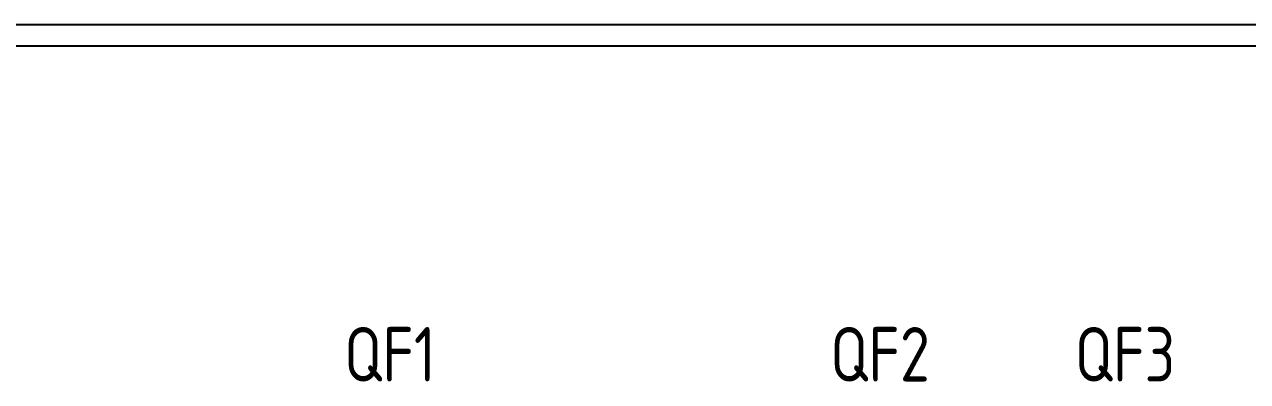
# Model space of a CAD drawing. Header units: millimetres. Extents: x -205 to 4335, y 0 to 4234.
# Drawn here: x 1583.8 to 1673.7, y 3557.3 to 3583.5 of the extents above; entities that cross this region are included whole.
import ezdxf
from ezdxf.enums import TextEntityAlignment as Align

# ---------------------------------------------------------------- set-up
doc = ezdxf.new("R2010")
doc.units = ezdxf.units.MM
doc.layers.add('CP_TEXT', color=7, linetype='Continuous')
doc.styles.add('CP_GOST', font='GOST2304A_0.ttf')

# ---------------------------------------------------------------- blocks, each defined once
blk = doc.blocks.new('A$Ca0305565')
at = {"color": 7, "linetype": 'Continuous', "lineweight": 25}
for p, q in [((20, 148), (430, 148)), ((430, 146.4), (20, 146.4))]:
    blk.add_line(p, q, dxfattribs=at)
blk = doc.blocks.new('*U307')
blk.add_blockref('A$Ca0305565', (-12.005, 536.234))

msp = doc.modelspace()

# ---------------------------------------------------------------- block references
msp.add_blockref('*U307', (1453.702, 2899.219))

# ---------------------------------------------------------------- texts
at = {"layer": 'CP_TEXT', "style": 'CP_GOST'}
for s, p in [('QF1', (1610.697, 3559.253)), ('QF2', (1646.697, 3559.253)), ('QF3', (1664.697, 3559.253))]:
    msp.add_text(s, height=4, dxfattribs=at).set_placement(p, align=Align.MIDDLE_CENTER)

doc.saveas('drawing.dxf')
